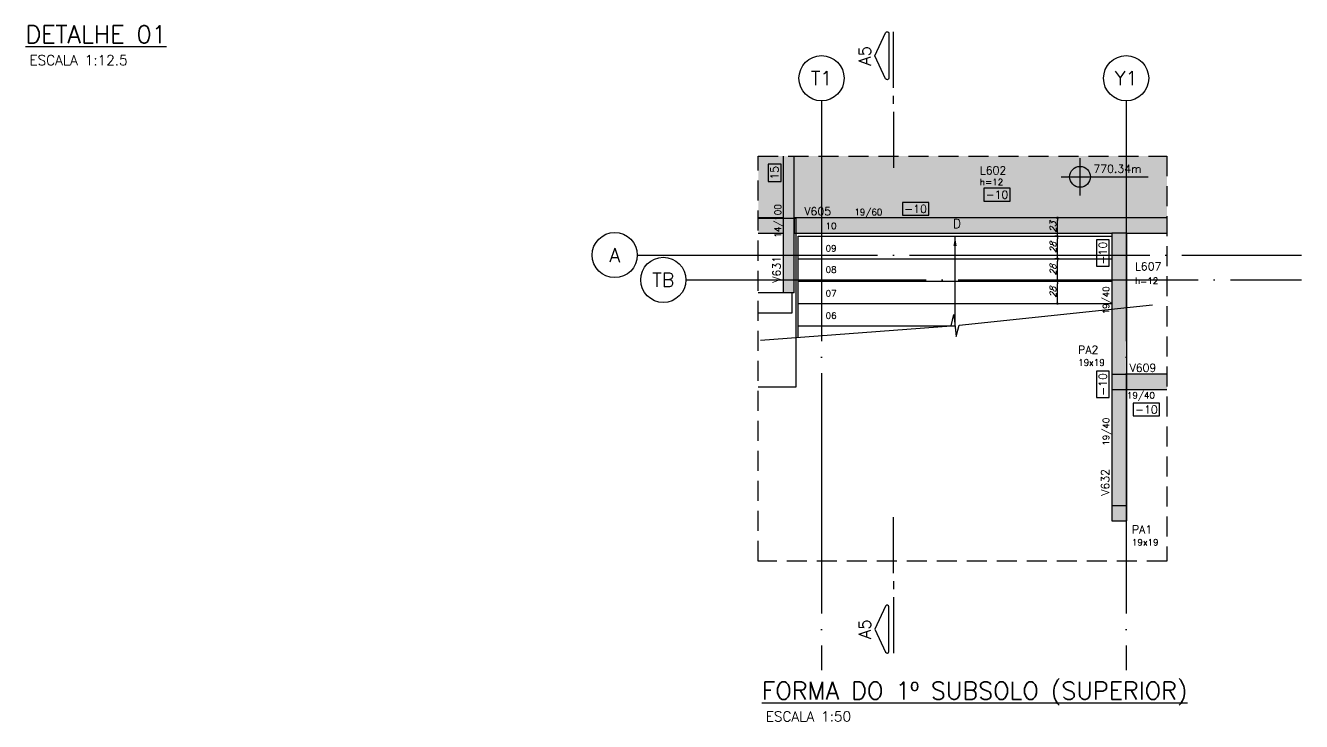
# Model space of a CAD drawing. Header units: millimetres. Extents: x 0 to 6870, y 0 to 4500.
# Drawn here: x 1732 to 3326, y 2669 to 3538 of the extents above; entities that cross this region are included whole.
import ezdxf
from ezdxf.enums import TextEntityAlignment as Align

# ---------------------------------------------------------------- set-up
doc = ezdxf.new("R2010")
doc.units = ezdxf.units.MM
doc.header["$LTSCALE"] = 50
doc.linetypes.add('DASHED', pattern=[0.75, 0.5, -0.25])
doc.linetypes.add('EIXO', pattern=[6.8, 6, -0.4, 0, -0.4])
for name, color, linetype in [('AR-TEXTO_REGUA 120_1-200', 4, 'Continuous'), ('F-AUX', 2, 'Continuous'), ('F-AUX-RED', 1, 'Continuous'), ('F-BLOCOS', 3, 'Continuous'), ('F-CORTE-INDICAÇÃO', 4, 'Continuous'), ('F-COTAS', 106, 'Continuous'), ('F-EIXO', 12, 'EIXO'), ('F-ESCADAS', 2, 'Continuous'), ('F-LAJES-DIM', 2, 'Continuous'), ('F-LAJES-NOME', 4, 'Continuous'), ('F-NÍVEL-PLANTA', 2, 'Continuous'), ('F-PILARES-DIM', 172, 'Continuous'), ('F-PILARES-M', 170, 'Continuous'), ('F-PILARES-NOME', 170, 'Continuous'), ('F-TEXTO', 6, 'Continuous'), ('F-TEXTO-YELLOW', 2, 'Continuous'), ('F-VIGAS', 3, 'Continuous'), ('F-VIGAS-DIM', 2, 'Continuous'), ('F-VIGAS-NOME', 4, 'Continuous')]:
    doc.layers.add(name, color=color, linetype=linetype)
for name, color, linetype, true_color in [('F-DESNIVEL-2', 7, 'Continuous', 0xffd1e8), ('F-DESNIVEL-3', 7, 'Continuous', 0xd5c7ff), ('F-DESNIVEL-5', 7, 'Continuous', 0xadd6ff), ('F-DESNIVEL-6', 7, 'Continuous', 0xffdebd)]:
    doc.layers.add(name, color=color, linetype=linetype, true_color=true_color)
doc.styles.add('5385-ARQ-PB-BAS-PLA-TER-TORRE-A-106-TXT$0$R60-75', font='romans.shx', dxfattribs={"height": 0.1125})
doc.styles.add('CP-TEXT-INCL', font='romans.shx', dxfattribs={"oblique": 20})
doc.styles.add('MCP', font='romans.shx')
doc.styles.add('REGUA-120-esc1_200', font='simplex.shx', dxfattribs={"height": 0.6})
doc.styles.add('ROMANS', font='romans.shx')
doc.dimstyles.new('CP-COTAS-50', dxfattribs={"dimscale": 0.64, "dimtxt": 12.5, "dimasz": 5, "dimexe": 5, "dimexo": 5, "dimgap": 2.5, "dimtad": 1, "dimdec": 1, "dimdsep": 46, "dimtxsty": 'CP-TEXT-INCL', "dimblk1": 'DOT', "dimblk2": 'DOT', "dimsah": 1, "dimcen": 9, "dimclrd": 256, "dimclre": 256, "dimclrt": 256, "dimadec": 0, "dimazin": 0, "dimtfac": 1, "dimtdec": 1, "dimtmove": 2, "dimatfit": 3, "dimldrblk": 'DOT', "dimfxl": 5, "dimtolj": 1, "dimarcsym": 0})

# ---------------------------------------------------------------- blocks, each defined once
blk = doc.blocks.new('*U10')
at = {"layer": 'F-LAJES-DIM', "color": 1}
blk.add_lwpolyline([(0, 0), (33, 0), (33, 16), (0, 16)], close=True, dxfattribs=at)
at = {"layer": 'F-LAJES-DIM', "style": 'MCP'}
blk.add_attdef('DIM', text='', height=10, dxfattribs=at).set_placement((16.5, 8), align=Align.MIDDLE_CENTER)
blk = doc.blocks.new('*U4')
at = {"layer": 'F-VIGAS-DIM', "color": 1}
blk.add_lwpolyline([(0, 0), (33, 0), (33, 16), (0, 16)], close=True, dxfattribs=at)
at = {"layer": 'F-VIGAS-DIM', "style": 'MCP'}
blk.add_attdef('DIM', text='', height=10, dxfattribs=at).set_placement((16.5, 8), align=Align.MIDDLE_CENTER)
blk = doc.blocks.new('*U11')
at = {"layer": 'F-VIGAS-DIM', "color": 1}
blk.add_lwpolyline([(0, 0), (22, 0), (22, 16), (0, 16)], close=True, dxfattribs=at)
at = {"layer": 'F-VIGAS-DIM', "style": 'MCP'}
blk.add_attdef('DIM', text='', height=10, dxfattribs=at).set_placement((11, 8), align=Align.MIDDLE_CENTER)
blk = doc.blocks.new('Nível - Planta')
at = {"layer": 'F-NÍVEL-PLANTA'}
h = blk.add_hatch(color=71, dxfattribs=at)
h.paths.add_polyline_path([(0, 0), (0, 0.26, 0.414214), (-0.26, 0)])
h.paths.add_polyline_path([(0.26, 0), (0, 0), (0, -0.26, 0.414214)])
for p, q in [((0, -0.469), (0, 0.469)), ((-0.469, 0), (1.704, 0))]:
    blk.add_line(p, q, dxfattribs=at)
blk.add_circle((0, 0), 0.26, dxfattribs=at)
at = {"layer": 'F-TEXTO', "color": 3, "style": 'MCP'}
blk.add_attdef('NÍVEL', (0.333, 0.102), '', height=0.2, dxfattribs=at)
blk = doc.blocks.new('*U38')
at = {"layer": 'F-EIXO'}
blk.add_line((0, 0), (769.1, 0), dxfattribs=at)
at = {"layer": 'F-EIXO', "color": 2, "linetype": 'Continuous'}
blk.add_circle((-28.2, 0), 28.2, dxfattribs=at)
at = {"layer": 'F-TEXTO', "style": 'ROMANS'}
blk.add_attdef('EIXO', text='', height=17.5, dxfattribs=at).set_placement((-28.2, 0), align=Align.MIDDLE_CENTER)
blk = doc.blocks.new('*U39')
at = {"layer": 'F-EIXO'}
blk.add_line((0, 0), (829.7, 0), dxfattribs=at)
at = {"layer": 'F-EIXO', "color": 2, "linetype": 'Continuous'}
blk.add_circle((-28.2, 0), 28.2, dxfattribs=at)
at = {"layer": 'F-TEXTO', "style": 'ROMANS'}
blk.add_attdef('EIXO', text='', height=17.5, dxfattribs=at).set_placement((-28.2, 0), align=Align.MIDDLE_CENTER)
blk = doc.blocks.new('*U36')
at = {"layer": 'F-EIXO'}
blk.add_line((0, 0), (0, -710.7), dxfattribs=at)
at = {"layer": 'F-EIXO', "color": 2, "linetype": 'Continuous'}
blk.add_circle((0, 28.2), 28.2, dxfattribs=at)
at = {"layer": 'F-TEXTO', "style": 'ROMANS'}
blk.add_attdef('EIXO', text='', height=17.5, rotation=360, dxfattribs=at).set_placement((0, 28.2), align=Align.MIDDLE_CENTER)
blk = doc.blocks.new('*U37')
at = {"layer": 'F-EIXO'}
blk.add_line((0, 0), (0, -710.7), dxfattribs=at)
at = {"layer": 'F-EIXO', "color": 2, "linetype": 'Continuous'}
blk.add_circle((0, 28.2), 28.2, dxfattribs=at)
at = {"layer": 'F-TEXTO', "style": 'ROMANS'}
blk.add_attdef('EIXO', text='', height=17.5, rotation=360, dxfattribs=at).set_placement((0, 28.2), align=Align.MIDDLE_CENTER)
blk = doc.blocks.new('*U14')
at = {"layer": 'F-CORTE-INDICAÇÃO'}
for p, q in [((-100, 0), (-170, 0)), ((-80, 0), (-90, 0)), ((-70, 0), (0, 0))]:
    blk.add_line(p, q, dxfattribs=at)
blk.add_lwpolyline([(-112, 6, 0.802585), (-111.2, 9.8), (-140, 23.3), (-168.8, 9.8, 0.802585), (-168, 6)], format="xyb", close=True, dxfattribs=at)
at = {"layer": 'F-CORTE-INDICAÇÃO', "style": 'ROMANS'}
blk.add_attdef('CORTE', text='', height=15, dxfattribs=at).set_placement((-140, 35.8), align=Align.MIDDLE_CENTER)
at = {"layer": 'F-CORTE-INDICAÇÃO', "color": 2, "style": 'ROMANS'}
blk.add_attdef('FOLHA', text='', height=12, dxfattribs=at).set_placement((-140, -10), align=Align.MIDDLE_CENTER)
blk = doc.blocks.new('_DOT')
at = {"color": 0, "linetype": 'ByBlock'}
blk.add_line((-0.5, 0), (-1, 0), dxfattribs=at)
at = {"color": 0, "linetype": 'ByBlock', "const_width": 0.5}
blk.add_lwpolyline([(-0.25, 0, 1), (0.25, 0, 1)], format="xyb", close=True, dxfattribs=at)
blk = doc.blocks.new('*D60')
at = {"layer": 'DEFPOINTS', "color": 0, "transparency": 16777216}
for p in [(3021, 3219.1), (3021.5, 3219.1), (3021, 3191.1)]:
    blk.add_point(p, dxfattribs=at)
at = {"layer": 'F-COTAS', "lineweight": -2, "transparency": 16777216}
for p, q in [((3021.5, 3194.3), (3021.5, 3215.9)), ((3024.2, 3219.1), (3024.7, 3219.1)), ((3024.2, 3191.1), (3024.7, 3191.1))]:
    blk.add_line(p, q, dxfattribs=at)
at = {"layer": 'F-COTAS', "lineweight": -2, "transparency": 16777216, "xscale": 3.2, "yscale": 3.2, "zscale": 3.2}
for p, rotation in [((3021.5, 3219.1), 90), ((3021.5, 3191.1), 270)]:
    blk.add_blockref('_DOT', p, dxfattribs=dict(at, rotation=rotation))
at = {"layer": 'F-COTAS', "transparency": 16777216, "insert": (3015.9, 3205.1), "char_height": 8, "attachment_point": 5, "rotation": 90, "style": 'CP-TEXT-INCL'}
blk.add_mtext('\\A1;28', dxfattribs=at)
blk = doc.blocks.new('*D61')
at = {"layer": 'DEFPOINTS', "color": 0, "transparency": 16777216}
for p in [(3021.5, 3247.1), (3026.8, 3247.1), (3021, 3219.1)]:
    blk.add_point(p, dxfattribs=at)
at = {"layer": 'F-COTAS', "lineweight": -2, "transparency": 16777216}
for p, q in [((3023.6, 3247.1), (3018.3, 3247.1)), ((3021.5, 3222.3), (3021.5, 3243.9)), ((3024.2, 3219.1), (3024.7, 3219.1))]:
    blk.add_line(p, q, dxfattribs=at)
at = {"layer": 'F-COTAS', "lineweight": -2, "transparency": 16777216, "xscale": 3.2, "yscale": 3.2, "zscale": 3.2}
for p, rotation in [((3021.5, 3247.1), 90), ((3021.5, 3219.1), 270)]:
    blk.add_blockref('_DOT', p, dxfattribs=dict(at, rotation=rotation))
at = {"layer": 'F-COTAS', "transparency": 16777216, "insert": (3015.9, 3233.1), "char_height": 8, "attachment_point": 5, "rotation": 90, "style": 'CP-TEXT-INCL'}
blk.add_mtext('\\A1;28', dxfattribs=at)
blk = doc.blocks.new('*D62')
at = {"layer": 'DEFPOINTS', "color": 0, "transparency": 16777216}
for p in [(3021.5, 3275.1), (3025.7, 3275.1), (3026.8, 3247.1)]:
    blk.add_point(p, dxfattribs=at)
at = {"layer": 'F-COTAS', "lineweight": -2, "transparency": 16777216}
for p, q in [((3022.5, 3275.1), (3018.3, 3275.1)), ((3021.5, 3250.3), (3021.5, 3271.9)), ((3023.6, 3247.1), (3018.3, 3247.1))]:
    blk.add_line(p, q, dxfattribs=at)
at = {"layer": 'F-COTAS', "lineweight": -2, "transparency": 16777216, "xscale": 3.2, "yscale": 3.2, "zscale": 3.2}
for p, rotation in [((3021.5, 3275.1), 90), ((3021.5, 3247.1), 270)]:
    blk.add_blockref('_DOT', p, dxfattribs=dict(at, rotation=rotation))
at = {"layer": 'F-COTAS', "transparency": 16777216, "insert": (3015.9, 3261.1), "char_height": 8, "attachment_point": 5, "rotation": 90, "style": 'CP-TEXT-INCL'}
blk.add_mtext('\\A1;28', dxfattribs=at)
blk = doc.blocks.new('*D63')
at = {"layer": 'DEFPOINTS', "color": 0, "transparency": 16777216}
for p in [(3021.5, 3298.1), (3025.7, 3298.1), (3025.7, 3275.1)]:
    blk.add_point(p, dxfattribs=at)
at = {"layer": 'F-COTAS', "lineweight": -2, "transparency": 16777216}
for p, q in [((3022.5, 3298.1), (3018.3, 3298.1)), ((3021.5, 3278.3), (3021.5, 3294.9)), ((3022.5, 3275.1), (3018.3, 3275.1))]:
    blk.add_line(p, q, dxfattribs=at)
at = {"layer": 'F-COTAS', "lineweight": -2, "transparency": 16777216, "xscale": 3.2, "yscale": 3.2, "zscale": 3.2}
for p, rotation in [((3021.5, 3298.1), 90), ((3021.5, 3275.1), 270)]:
    blk.add_blockref('_DOT', p, dxfattribs=dict(at, rotation=rotation))
at = {"layer": 'F-COTAS', "transparency": 16777216, "insert": (3015.9, 3286.6), "char_height": 8, "attachment_point": 5, "rotation": 90, "style": 'CP-TEXT-INCL'}
blk.add_mtext('\\A1;23', dxfattribs=at)

msp = doc.modelspace()

# ---------------------------------------------------------------- linework, layer by layer
at = {"layer": 'F-AUX'}
for p, q in [((2697.84, 3275.12), (3089.34, 3275.12)), ((2697.84, 3148.78), (2697.84, 3275.12)), ((3089.34, 3275.12), (3089.34, 3184.1)), ((2697.84, 3247.12), (3089.34, 3247.12)), ((2697.84, 3219.12), (3089.34, 3219.12)), ((2697.84, 3191.12), (3089.34, 3191.12)), ((2697.84, 3163.12), (2893.59, 3163.12))]:
    msp.add_line(p, q, dxfattribs=at)
at = {"layer": 'F-AUX', "color": 1}
for points in [[(2893.59, 3163.12), (2893.59, 3275.12)], [(2650.52, 3145.22), (2888.62, 3163.09), (2892.16, 3177.27), (2895.02, 3149.95), (2898.57, 3164.13), (3140.31, 3189.43)]]:
    msp.add_lwpolyline(points, dxfattribs=at)
msp.add_solid([(2895.64, 3263.07), (2893.64, 3275.07), (2891.64, 3263.07)], dxfattribs=at)
at = {"layer": 'F-AUX-RED', "color": 1, "linetype": 'DASHED'}
msp.add_lwpolyline([(3158.34, 2869.62), (2647.84, 2869.62), (2647.84, 3375.12), (3158.34, 3375.12)], close=True, dxfattribs=at)
at = {"layer": 'F-BLOCOS', "color": 2, "linetype": 'Continuous'}
msp.add_lwpolyline([(2647.84, 3087.12), (2695.34, 3087.12), (2695.34, 3297.12), (2647.84, 3297.12)], dxfattribs=at)
msp.add_lwpolyline([(2647.84, 3087.12), (2695.34, 3087.12), (2695.34, 3297.12), (2647.84, 3297.12)], dxfattribs=at)
at = {"layer": 'F-DESNIVEL-2', "linetype": 'Continuous'}
for points in [[(2692.84, 3298.12), (2678.86, 3375.12), (2678.84, 3298.12)], [(2692.84, 3298.12), (2692.84, 3375.07), (2678.86, 3375.12)], [(2690.44, 3204.72), (2692.84, 3298.12), (2678.84, 3298.12)], [(2690.44, 3204.72), (2678.84, 3298.12), (2678.84, 3204.72)], [(2692.84, 3298.12), (2678.84, 3298.12), (2692.84, 3298.12)], [(2690.44, 3204.72), (2692.84, 3204.62), (2692.84, 3298.12)], [(2690.44, 3204.72), (2690.44, 3204.62), (2692.84, 3204.62)]]:
    msp.add_solid(points, dxfattribs=at)
at = {"layer": 'F-DESNIVEL-3', "linetype": 'Continuous'}
for points in [[(3158.34, 3298.12), (3158.34, 3375.12), (2692.84, 3375.12)], [(3158.34, 3298.12), (2692.84, 3375.12), (3158.34, 3298.12)], [(2692.84, 3375.12), (2692.84, 3298.12), (3158.34, 3298.12)], [(2692.84, 3375.12), (3158.34, 3298.12), (2692.84, 3375.12)], [(3098.84, 3279.12), (3158.34, 3279.12), (3158.34, 3325.12)], [(3098.84, 3279.12), (3158.34, 3325.12), (3098.84, 3298.12)], [(3100.34, 3325.12), (3098.84, 3298.12), (3158.34, 3325.12)], [(3100.34, 3325.12), (3158.34, 3325.12), (3100.34, 3325.12)], [(3100.34, 3325.12), (3158.34, 3325.12), (3158.34, 3325.12)], [(2692.84, 3279.12), (3098.84, 3279.12), (3098.84, 3298.12)], [(2692.84, 3279.12), (3098.84, 3298.12), (2692.84, 3298.12)], [(2692.84, 3279.12), (2692.84, 3298.12), (2692.84, 3279.12)], [(3098.84, 3279.12), (3098.84, 3298.12), (3098.84, 3279.12)], [(3108.34, 3279.12), (3089.34, 3279.12), (3089.34, 3102.72)], [(3108.34, 3279.12), (3089.34, 3102.72), (3108.34, 3102.72)], [(3108.34, 3279.12), (3108.34, 3102.72), (3108.34, 3279.12)], [(3089.34, 2919.62), (3108.34, 2919.62), (3108.34, 3102.72)], [(3089.34, 2919.62), (3108.34, 3102.72), (3089.34, 3102.62)], [(3158.34, 3083.72), (3158.34, 3102.72), (3108.44, 3102.72)], [(3158.34, 3083.72), (3108.44, 3102.72), (3108.44, 3083.72)], [(3089.34, 2938.72), (3089.34, 3083.52), (3089.34, 2938.72)], [(3158.34, 3083.72), (3108.44, 3083.72), (3158.34, 3083.72)]]:
    msp.add_solid(points, dxfattribs=at)
at = {"layer": 'F-DESNIVEL-5', "linetype": 'Continuous'}
for points in [[(2678.84, 3279.12), (2678.84, 3298.12), (2647.84, 3298.12)], [(2678.84, 3279.12), (2647.84, 3298.12), (2647.84, 3279.12)], [(2678.84, 3279.12), (2647.84, 3279.12), (2678.84, 3279.12)]]:
    msp.add_solid(points, dxfattribs=at)
at = {"layer": 'F-DESNIVEL-6', "linetype": 'Continuous'}
for points in [[(2647.84, 3375.12), (2647.84, 3298.12), (2678.84, 3298.12)], [(2647.84, 3375.12), (2678.84, 3298.12), (2647.84, 3375.12)], [(2647.84, 3375.12), (2678.84, 3298.12), (2678.84, 3375.12)]]:
    msp.add_solid(points, dxfattribs=at)
at = {"layer": 'F-ESCADAS', "color": 1, "linetype": 'DASHED'}
msp.add_line((3089.34, 3184.1), (3089.34, 3023.12), dxfattribs=at)
at = {"layer": 'F-PILARES-M', "linetype": 'Continuous'}
for points in [[(2690.34, 3204.62), (2647.84, 3204.62)], [(2647.84, 3179.62), (2690.34, 3179.62), (2690.34, 3204.62)], [(3089.34, 3083.62), (3108.34, 3083.62), (3108.34, 3102.62), (3089.34, 3102.62), (3089.34, 3083.62)], [(3089.34, 2919.62), (3108.34, 2919.62), (3108.34, 2938.62), (3089.34, 2938.62), (3089.34, 2919.62)]]:
    msp.add_lwpolyline(points, dxfattribs=at)
at = {"layer": 'F-VIGAS'}
for points in [[(2678.85, 3375.12), (2678.84, 3279.12)], [(2692.84, 3279.12), (2692.84, 3375.12)], [(2678.84, 3298.12), (2647.84, 3298.12)], [(3098.84, 3298.12), (2692.84, 3298.12)], [(2692.84, 3298.12), (2692.84, 3279.12)], [(3158.34, 3298.12), (3098.84, 3298.12)], [(2647.84, 3279.12), (2678.84, 3279.12)], [(2678.84, 3279.12), (2678.84, 3204.62)], [(2692.84, 3204.62), (2692.84, 3279.12)], [(2692.84, 3279.12), (3089.34, 3279.12)], [(3089.34, 3279.12), (3089.34, 3102.62)], [(3108.34, 3279.12), (3089.34, 3279.12)], [(3108.34, 3102.72), (3108.34, 3279.12)], [(3108.34, 3279.12), (3158.34, 3279.12)], [(2692.84, 3204.62), (2690.34, 3204.62)], [(3158.34, 3102.72), (3108.34, 3102.72)], [(3089.34, 3083.62), (3089.34, 2938.62)], [(3108.34, 3083.72), (3158.34, 3083.72)], [(3108.34, 2938.62), (3108.34, 3083.62)]]:
    msp.add_lwpolyline(points, dxfattribs=at)

# ---------------------------------------------------------------- block references
at = {"layer": 'F-CORTE-INDICAÇÃO', "linetype": 'Continuous'}
ref = msp.add_blockref('*U14', (2816.73, 3360.5), dxfattribs=dict(at, xscale=-1, rotation=89.99999999999993))
ref.add_attrib('CORTE', 'A5', dxfattribs={"height": 15, "rotation": 90, "style": 'ROMANS'}).set_placement((2780.96, 3500.5), align=Align.MIDDLE_CENTER)
ref = msp.add_blockref('*U14', (2816.73, 2924.54), dxfattribs=dict(at, rotation=90))
ref.add_attrib('CORTE', 'A5', dxfattribs={"height": 15, "rotation": 90, "style": 'ROMANS'}).set_placement((2780.96, 2784.54), align=Align.MIDDLE_CENTER)
at = {"layer": 'F-EIXO', "linetype": 'Continuous'}
for name, p, values in [('*U37', (2726.84, 3444.23), {'EIXO': 'T1'}), ('*U36', (3107.34, 3444.23), {'EIXO': 'Y1'}), ('*U39', (2496.68, 3251.62), {'EIXO': 'A'}), ('*U38', (2557.34, 3220.62), {'EIXO': 'TB'})]:
    msp.add_blockref(name, p, dxfattribs=at).add_auto_attribs(values)
at = {"layer": 'F-LAJES-DIM', "linetype": 'Continuous'}
msp.add_blockref('*U10', (2929.49, 3319.02), dxfattribs=at).add_auto_attribs({'DIM': '-10'})
at = {"layer": 'F-NÍVEL-PLANTA', "linetype": 'Continuous', "xscale": 50, "yscale": 50, "zscale": 50}
msp.add_blockref('Nível - Planta', (3049.76, 3349.33), dxfattribs=at).add_auto_attribs({'NÍVEL': '770.34m'})
at = {"layer": 'F-VIGAS-DIM', "linetype": 'Continuous', "rotation": 90}
for name, p, values in [('*U11', (2676.19, 3343.31), {'DIM': '15'}), ('*U4', (3086.22, 3237.62), {'DIM': '-10'}), ('*U4', (3086.22, 3073.62), {'DIM': '-10'})]:
    msp.add_blockref(name, p, dxfattribs=at).add_auto_attribs(values)
at = {"layer": 'F-VIGAS-DIM', "linetype": 'Continuous'}
for p in [(2827.84, 3301.24), (3116.15, 3050.71)]:
    msp.add_blockref('*U4', p, dxfattribs=at).add_auto_attribs({'DIM': '-10'})

# ---------------------------------------------------------------- texts
at = {"layer": 'AR-TEXTO_REGUA 120_1-200', "color": 2, "style": 'REGUA-120-esc1_200'}
for s, p in [('ESCALA 1:12.5', (1737.24, 3488.73)), ('ESCALA 1:12.5', (1737.24, 3488.73)), ('ESCALA 1:50', (2657.13, 2669.28)), ('ESCALA 1:50', (2657.13, 2669.28))]:
    msp.add_text(s, height=12.5, dxfattribs=at).set_placement(p)
at = {"layer": 'F-AUX', "style": '5385-ARQ-PB-BAS-PLA-TER-TORRE-A-106-TXT$0$R60-75'}
msp.add_text('D', height=11.25, dxfattribs=at).set_placement((2891.03, 3285.36))
at = {"layer": 'F-LAJES-DIM', "linetype": 'Continuous', "style": 'MCP'}
for p in [(2924.6, 3338.76), (3118.4, 3215.52)]:
    msp.add_text('h=12', height=8, dxfattribs=at).set_placement(p)
at = {"layer": 'F-LAJES-NOME', "linetype": 'Continuous', "style": 'MCP'}
for s, p in [('L602', (2924.6, 3352.34)), ('L607', (3118.4, 3232.52))]:
    msp.add_text(s, height=10, dxfattribs=at).set_placement(p)
at = {"layer": 'F-PILARES-DIM', "linetype": 'Continuous', "style": 'MCP'}
for p in [(3047.39, 3113.47), (3114.59, 2888.99)]:
    msp.add_text('19x19', height=8, dxfattribs=at).set_placement(p)
at = {"layer": 'F-PILARES-NOME', "linetype": 'Continuous', "style": 'MCP'}
for s, p in [('PA2', (3047.39, 3128.47)), ('PA1', (3114.59, 2903.99))]:
    msp.add_text(s, height=10, dxfattribs=at).set_placement(p)
at = {"layer": 'F-TEXTO', "style": 'ROMANS'}
for s, p in [('%%UDETALHE 01', (1732.4, 3516.34)), ('%%UFORMA DO 1º SUBSOLO (SUPERIOR)', (2652.29, 2696.89))]:
    msp.add_text(s, height=21.875, dxfattribs=at).set_placement(p)
at = {"layer": 'F-TEXTO-YELLOW', "char_height": 8, "width": 122.7592, "attachment_point": 9, "style": '5385-ARQ-PB-BAS-PLA-TER-TORRE-A-106-TXT$0$R60-75'}
for s, insert in [('10', (2745.62, 3283.96)), ('09', (2745.62, 3255.96)), ('08', (2745.62, 3229.46)), ('07', (2745.62, 3199.96)), ('06', (2745.62, 3171.96))]:
    msp.add_mtext(s, dxfattribs=dict(at, insert=insert))
at = {"layer": 'F-VIGAS-DIM', "linetype": 'Continuous', "style": 'MCP'}
for s, p in [('14/100', (2676.19, 3273.31)), ('19/40', (3086.22, 3177.62)), ('19/40', (3086.22, 3013.62))]:
    msp.add_text(s, height=8, rotation=90, dxfattribs=at).set_placement(p)
for s, p in [('19/60', (2767.84, 3301.24)), ('19/40', (3108.38, 3072.48))]:
    msp.add_text(s, height=8, dxfattribs=at).set_placement(p)
at = {"layer": 'F-VIGAS-NOME', "linetype": 'Continuous', "style": 'MCP'}
for s, p in [('V605', (2705.34, 3301.24)), ('V609', (3111.66, 3105.84))]:
    msp.add_text(s, height=10, dxfattribs=at).set_placement(p)
for s, p in [('V631', (2675.72, 3217.12)), ('V632', (3086.22, 2951.12))]:
    msp.add_text(s, height=10, rotation=90, dxfattribs=at).set_placement(p)

# ---------------------------------------------------------------- dimensions: what is measured, and where the dimension line sits
at = {"layer": 'F-COTAS'}
for base, p1, p2, picture, middle in [((3021.53, 3298.12), (3025.71, 3275.12), (3025.74, 3298.12), '*D63', (3015.93, 3286.62)), ((3021.53, 3275.12), (3026.83, 3247.12), (3025.71, 3275.12), '*D62', (3015.93, 3261.12)), ((3021.53, 3247.12), (3020.96, 3219.12), (3026.83, 3247.12), '*D61', (3015.93, 3233.12)), ((3021.53, 3219.12), (3020.96, 3191.12), (3020.96, 3219.12), '*D60', (3015.93, 3205.12))]:
    dim = msp.add_linear_dim(base=base, p1=p1, p2=p2, angle=90, dimstyle='CP-COTAS-50', dxfattribs=at)
    dim.commit()
    dim.dimension.update_dxf_attribs({"geometry": picture, "text_midpoint": middle})

doc.saveas('drawing.dxf')
